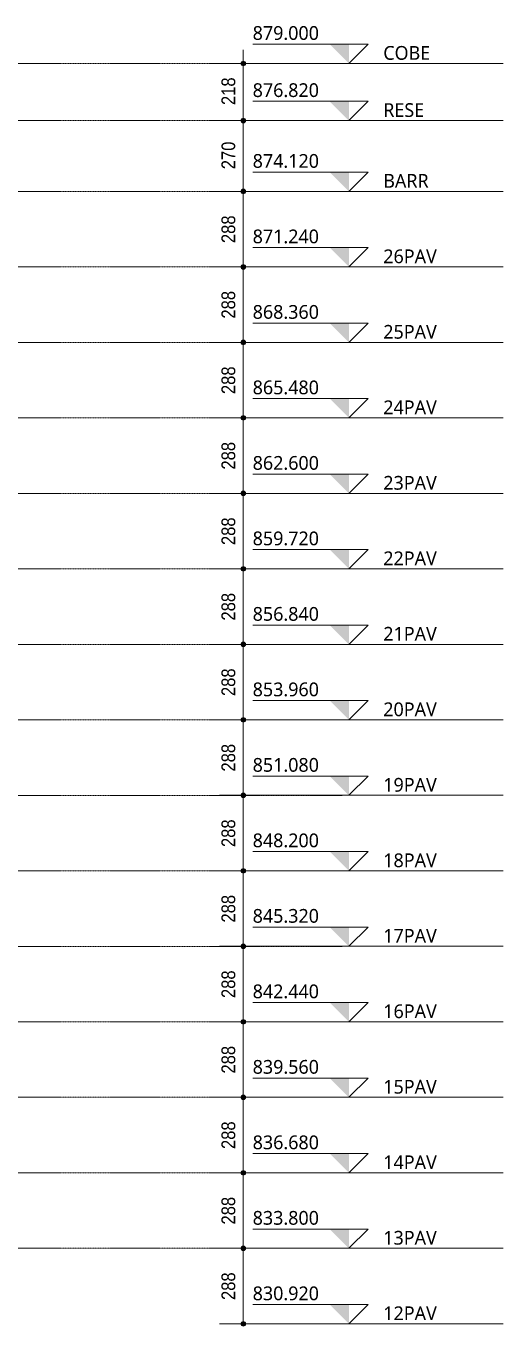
# Model space of a CAD drawing. Extents: x -2131 to 52870, y -3196 to 88043.
# Drawn here: x 38298 to 40119, y 83102 to 88043 of the extents above; entities that cross this region are included whole.
import ezdxf

# ---------------------------------------------------------------- set-up
doc = ezdxf.new("R2010")
doc.units = 0
doc.linetypes.add('Centro', pattern=[3.175, 0.635, -0.47625, 1.5875, -0.47625])
for name, color, linetype, lineweight in [('A-ANNO-DIMS', 7, 'Continuous', 9), ('A-ANNO-DIMS-350', 7, 'Continuous', 9), ('A-FLOR-LEVL', 7, 'Continuous', 9)]:
    doc.layers.add(name, color=color, linetype=linetype, lineweight=lineweight)
doc.styles.add('Fira Sans_4', font='', dxfattribs={"width": 0.9, "height": 52.5})
doc.styles.add('Gadugi_5', font='gadugi.ttf', dxfattribs={"height": 52.5})
doc.styles.get('Fira Sans_4').set_extended_font_data('Fira Sans')
doc.dimstyles.new('PED_1_5mm_ESQ_4', dxfattribs={"dimscale": 30.48, "dimtxt": 71.608919, "dimasz": 2.296588, "dimexe": 1.722441, "dimexo": 1.722441, "dimgap": 0.344488, "dimtad": 1, "dimdec": 1, "dimrnd": 0.5, "dimdsep": 46, "dimtxsty": 'Fira Sans_4', "dimblk1": 'DOTSMALL', "dimblk2": 'DOTSMALL', "dimsah": 1, "dimcen": 0.09, "dimdle": 1.722441, "dimazin": 0, "dimtfac": 1, "dimtdec": 4, "dimtix": 1, "dimtmove": 0, "dimatfit": 3, "dimfxl": 1, "dimtvp": 1, "dimtolj": 1, "dimtzin": 0, "dimarcsym": 2})

# ---------------------------------------------------------------- blocks, each defined once
blk = doc.blocks.new('Nível - NÍVEL - CORTE ESQUEMÁTICO-903305-CT C 004 - CRT ESQ')
at = {"layer": 'A-FLOR-LEVL'}
blk.add_hatch(color=256, dxfattribs=at).paths.add_polyline_path([(2593.1, 79583.6), (2593.1, 79510.1), (2519.5, 79583.6)], flags=0)
for p, q in [((2227.1, 79583.6), (2666.7, 79583.6)), ((2593.1, 79510.1), (2666.7, 79583.6)), ((2099.3, 79510.1), (3181.6, 79510.1))]:
    blk.add_line(p, q, dxfattribs=at)
blk = doc.blocks.new('DIMBLOCK146-CT C 004 - CRT ESQ')
at = {"layer": 'A-ANNO-DIMS-350', "transparency": 16777216}
h = blk.add_hatch(color=256, dxfattribs=at)
edge = h.paths.add_edge_path(flags=0)
edge.add_arc((39127.2, 87900), 8.75, 0, 360)
h = blk.add_hatch(color=256, dxfattribs=at)
edge = h.paths.add_edge_path(flags=0)
edge.add_arc((39127.2, 87682), 8.75, 0, 360)
for p, q in [((39127.2, 87952.5), (39127.2, 87682)), ((39087.1, 87900), (39179.7, 87900)), ((39127.2, 87900), (39087.1, 87900)), ((39087.1, 87682), (39179.7, 87682)), ((39127.2, 87682), (39087.1, 87682))]:
    blk.add_line(p, q, dxfattribs=at)
for centre in [(39127.2, 87900), (39127.2, 87682)]:
    blk.add_circle(centre, 8.75, dxfattribs=at)
at = {"layer": 'A-ANNO-DIMS-350', "color": 0, "transparency": 16777216, "insert": (39044, 87741.4), "char_height": 52.5, "width": 118.981, "attachment_point": 1, "rotation": 90, "line_spacing_factor": 1.049215, "style": 'Fira Sans_4'}
blk.add_mtext('218', dxfattribs=at)
blk = doc.blocks.new('_DotSmall')
at = {"color": 0, "linetype": 'ByBlock', "const_width": 0.5}
blk.add_lwpolyline([(-0.0625, 0, 1), (0.0625, 0, 1)], format="xyb", close=True, dxfattribs=at)
blk = doc.blocks.new('DIMBLOCK147-CT C 004 - CRT ESQ')
at = {"layer": 'A-ANNO-DIMS-350', "transparency": 16777216}
h = blk.add_hatch(color=256, dxfattribs=at)
edge = h.paths.add_edge_path(flags=0)
edge.add_arc((39127.2, 87682), 8.75, 0, 360)
h = blk.add_hatch(color=256, dxfattribs=at)
edge = h.paths.add_edge_path(flags=0)
edge.add_arc((39127.2, 87412), 8.75, 0, 360)
for p, q in [((39087.1, 87682), (39179.7, 87682)), ((39127.2, 87682), (39087.1, 87682)), ((39127.2, 87682), (39127.2, 87412)), ((39087.1, 87412), (39179.7, 87412)), ((39127.2, 87412), (39087.1, 87412))]:
    blk.add_line(p, q, dxfattribs=at)
for centre in [(39127.2, 87682), (39127.2, 87412)]:
    blk.add_circle(centre, 8.75, dxfattribs=at)
at = {"layer": 'A-ANNO-DIMS-350', "color": 0, "transparency": 16777216, "insert": (39044, 87496.5), "char_height": 52.5, "width": 121.184, "attachment_point": 1, "rotation": 90, "line_spacing_factor": 1.049215, "style": 'Fira Sans_4'}
blk.add_mtext('270', dxfattribs=at)
blk = doc.blocks.new('DIMBLOCK148-CT C 004 - CRT ESQ')
at = {"layer": 'A-ANNO-DIMS-350', "transparency": 16777216}
h = blk.add_hatch(color=256, dxfattribs=at)
edge = h.paths.add_edge_path(flags=0)
edge.add_arc((39127.2, 87412), 8.75, 0, 360)
h = blk.add_hatch(color=256, dxfattribs=at)
edge = h.paths.add_edge_path(flags=0)
edge.add_arc((39127.2, 87124), 8.75, 0, 360)
for p, q in [((39087.1, 87412), (39179.7, 87412)), ((39127.2, 87412), (39087.1, 87412)), ((39127.2, 87412), (39127.2, 87124)), ((39087.1, 87124), (39179.7, 87124)), ((39127.2, 87124), (39087.1, 87124))]:
    blk.add_line(p, q, dxfattribs=at)
for centre in [(39127.2, 87412), (39127.2, 87124)]:
    blk.add_circle(centre, 8.75, dxfattribs=at)
at = {"layer": 'A-ANNO-DIMS-350', "color": 0, "transparency": 16777216, "insert": (39044, 87214.8), "char_height": 52.5, "width": 127.794, "attachment_point": 1, "rotation": 90, "line_spacing_factor": 1.049215, "style": 'Fira Sans_4'}
blk.add_mtext('288', dxfattribs=at)
blk = doc.blocks.new('DIMBLOCK149-CT C 004 - CRT ESQ')
at = {"layer": 'A-ANNO-DIMS-350', "transparency": 16777216}
h = blk.add_hatch(color=256, dxfattribs=at)
edge = h.paths.add_edge_path(flags=0)
edge.add_arc((39127.2, 87124), 8.75, 0, 360)
h = blk.add_hatch(color=256, dxfattribs=at)
edge = h.paths.add_edge_path(flags=0)
edge.add_arc((39127.2, 86836), 8.75, 0, 360)
for p, q in [((39087.1, 87124), (39179.7, 87124)), ((39127.2, 87124), (39087.1, 87124)), ((39127.2, 87124), (39127.2, 86836)), ((39087.1, 86836), (39179.7, 86836)), ((39127.2, 86836), (39087.1, 86836))]:
    blk.add_line(p, q, dxfattribs=at)
for centre in [(39127.2, 87124), (39127.2, 86836)]:
    blk.add_circle(centre, 8.75, dxfattribs=at)
at = {"layer": 'A-ANNO-DIMS-350', "color": 0, "transparency": 16777216, "insert": (39044, 86926.8), "char_height": 52.5, "width": 127.794, "attachment_point": 1, "rotation": 90, "line_spacing_factor": 1.049215, "style": 'Fira Sans_4'}
blk.add_mtext('288', dxfattribs=at)
blk = doc.blocks.new('DIMBLOCK150-CT C 004 - CRT ESQ')
at = {"layer": 'A-ANNO-DIMS-350', "transparency": 16777216}
h = blk.add_hatch(color=256, dxfattribs=at)
edge = h.paths.add_edge_path(flags=0)
edge.add_arc((39127.2, 86836), 8.75, 0, 360)
h = blk.add_hatch(color=256, dxfattribs=at)
edge = h.paths.add_edge_path(flags=0)
edge.add_arc((39127.2, 86548), 8.75, 0, 360)
for p, q in [((39087.1, 86836), (39179.7, 86836)), ((39127.2, 86836), (39087.1, 86836)), ((39127.2, 86836), (39127.2, 86548)), ((39087.1, 86548), (39179.7, 86548)), ((39127.2, 86548), (39087.1, 86548))]:
    blk.add_line(p, q, dxfattribs=at)
for centre in [(39127.2, 86836), (39127.2, 86548)]:
    blk.add_circle(centre, 8.75, dxfattribs=at)
at = {"layer": 'A-ANNO-DIMS-350', "color": 0, "transparency": 16777216, "insert": (39044, 86638.8), "char_height": 52.5, "width": 127.794, "attachment_point": 1, "rotation": 90, "line_spacing_factor": 1.049215, "style": 'Fira Sans_4'}
blk.add_mtext('288', dxfattribs=at)
blk = doc.blocks.new('DIMBLOCK151-CT C 004 - CRT ESQ')
at = {"layer": 'A-ANNO-DIMS-350', "transparency": 16777216}
h = blk.add_hatch(color=256, dxfattribs=at)
edge = h.paths.add_edge_path(flags=0)
edge.add_arc((39127.2, 86548), 8.75, 0, 360)
h = blk.add_hatch(color=256, dxfattribs=at)
edge = h.paths.add_edge_path(flags=0)
edge.add_arc((39127.2, 86260), 8.75, 0, 360)
for p, q in [((39087.1, 86548), (39179.7, 86548)), ((39127.2, 86548), (39087.1, 86548)), ((39127.2, 86548), (39127.2, 86260)), ((39087.1, 86260), (39179.7, 86260)), ((39127.2, 86260), (39087.1, 86260))]:
    blk.add_line(p, q, dxfattribs=at)
for centre in [(39127.2, 86548), (39127.2, 86260)]:
    blk.add_circle(centre, 8.75, dxfattribs=at)
at = {"layer": 'A-ANNO-DIMS-350', "color": 0, "transparency": 16777216, "insert": (39044, 86350.8), "char_height": 52.5, "width": 127.794, "attachment_point": 1, "rotation": 90, "line_spacing_factor": 1.049215, "style": 'Fira Sans_4'}
blk.add_mtext('288', dxfattribs=at)
blk = doc.blocks.new('DIMBLOCK152-CT C 004 - CRT ESQ')
at = {"layer": 'A-ANNO-DIMS-350', "transparency": 16777216}
h = blk.add_hatch(color=256, dxfattribs=at)
edge = h.paths.add_edge_path(flags=0)
edge.add_arc((39127.2, 86260), 8.75, 0, 360)
h = blk.add_hatch(color=256, dxfattribs=at)
edge = h.paths.add_edge_path(flags=0)
edge.add_arc((39127.2, 85972), 8.75, 0, 360)
for p, q in [((39087.1, 86260), (39179.7, 86260)), ((39127.2, 86260), (39087.1, 86260)), ((39127.2, 86260), (39127.2, 85972)), ((39087.1, 85972), (39179.7, 85972)), ((39127.2, 85972), (39087.1, 85972))]:
    blk.add_line(p, q, dxfattribs=at)
for centre in [(39127.2, 86260), (39127.2, 85972)]:
    blk.add_circle(centre, 8.75, dxfattribs=at)
at = {"layer": 'A-ANNO-DIMS-350', "color": 0, "transparency": 16777216, "insert": (39044, 86062.8), "char_height": 52.5, "width": 127.794, "attachment_point": 1, "rotation": 90, "line_spacing_factor": 1.049215, "style": 'Fira Sans_4'}
blk.add_mtext('288', dxfattribs=at)
blk = doc.blocks.new('DIMBLOCK153-CT C 004 - CRT ESQ')
at = {"layer": 'A-ANNO-DIMS-350', "transparency": 16777216}
h = blk.add_hatch(color=256, dxfattribs=at)
edge = h.paths.add_edge_path(flags=0)
edge.add_arc((39127.2, 85972), 8.75, 0, 360)
h = blk.add_hatch(color=256, dxfattribs=at)
edge = h.paths.add_edge_path(flags=0)
edge.add_arc((39127.2, 85684), 8.75, 0, 360)
for p, q in [((39087.1, 85972), (39179.7, 85972)), ((39127.2, 85972), (39087.1, 85972)), ((39127.2, 85972), (39127.2, 85684)), ((39087.1, 85684), (39179.7, 85684)), ((39127.2, 85684), (39087.1, 85684))]:
    blk.add_line(p, q, dxfattribs=at)
for centre in [(39127.2, 85972), (39127.2, 85684)]:
    blk.add_circle(centre, 8.75, dxfattribs=at)
at = {"layer": 'A-ANNO-DIMS-350', "color": 0, "transparency": 16777216, "insert": (39044, 85774.8), "char_height": 52.5, "width": 127.794, "attachment_point": 1, "rotation": 90, "line_spacing_factor": 1.049215, "style": 'Fira Sans_4'}
blk.add_mtext('288', dxfattribs=at)
blk = doc.blocks.new('DIMBLOCK154-CT C 004 - CRT ESQ')
at = {"layer": 'A-ANNO-DIMS-350', "transparency": 16777216}
h = blk.add_hatch(color=256, dxfattribs=at)
edge = h.paths.add_edge_path(flags=0)
edge.add_arc((39127.2, 85684), 8.75, 0, 360)
h = blk.add_hatch(color=256, dxfattribs=at)
edge = h.paths.add_edge_path(flags=0)
edge.add_arc((39127.2, 85396), 8.75, 0, 360)
for p, q in [((39087.1, 85684), (39179.7, 85684)), ((39127.2, 85684), (39087.1, 85684)), ((39127.2, 85684), (39127.2, 85396)), ((39087.1, 85396), (39179.7, 85396)), ((39127.2, 85396), (39087.1, 85396))]:
    blk.add_line(p, q, dxfattribs=at)
for centre in [(39127.2, 85684), (39127.2, 85396)]:
    blk.add_circle(centre, 8.75, dxfattribs=at)
at = {"layer": 'A-ANNO-DIMS-350', "color": 0, "transparency": 16777216, "insert": (39044, 85486.8), "char_height": 52.5, "width": 127.794, "attachment_point": 1, "rotation": 90, "line_spacing_factor": 1.049215, "style": 'Fira Sans_4'}
blk.add_mtext('288', dxfattribs=at)
blk = doc.blocks.new('DIMBLOCK155-CT C 004 - CRT ESQ')
at = {"layer": 'A-ANNO-DIMS-350', "transparency": 16777216}
h = blk.add_hatch(color=256, dxfattribs=at)
edge = h.paths.add_edge_path(flags=0)
edge.add_arc((39127.2, 85396), 8.75, 0, 360)
h = blk.add_hatch(color=256, dxfattribs=at)
edge = h.paths.add_edge_path(flags=0)
edge.add_arc((39127.2, 85108), 8.75, 0, 360)
for p, q in [((39087.1, 85396), (39179.7, 85396)), ((39127.2, 85396), (39087.1, 85396)), ((39127.2, 85396), (39127.2, 85108)), ((39087.1, 85108), (39179.7, 85108)), ((39127.2, 85108), (39087.1, 85108))]:
    blk.add_line(p, q, dxfattribs=at)
for centre in [(39127.2, 85396), (39127.2, 85108)]:
    blk.add_circle(centre, 8.75, dxfattribs=at)
at = {"layer": 'A-ANNO-DIMS-350', "color": 0, "transparency": 16777216, "insert": (39044, 85198.8), "char_height": 52.5, "width": 127.794, "attachment_point": 1, "rotation": 90, "line_spacing_factor": 1.049215, "style": 'Fira Sans_4'}
blk.add_mtext('288', dxfattribs=at)
blk = doc.blocks.new('DIMBLOCK156-CT C 004 - CRT ESQ')
at = {"layer": 'A-ANNO-DIMS-350', "transparency": 16777216}
h = blk.add_hatch(color=256, dxfattribs=at)
edge = h.paths.add_edge_path(flags=0)
edge.add_arc((39127.2, 85108), 8.75, 0, 360)
h = blk.add_hatch(color=256, dxfattribs=at)
edge = h.paths.add_edge_path(flags=0)
edge.add_arc((39127.2, 84820), 8.75, 0, 360)
for p, q in [((39087.1, 85108), (39179.7, 85108)), ((39127.2, 85108), (39087.1, 85108)), ((39127.2, 85108), (39127.2, 84820)), ((39087.1, 84820), (39179.7, 84820)), ((39127.2, 84820), (39087.1, 84820))]:
    blk.add_line(p, q, dxfattribs=at)
for centre in [(39127.2, 85108), (39127.2, 84820)]:
    blk.add_circle(centre, 8.75, dxfattribs=at)
at = {"layer": 'A-ANNO-DIMS-350', "color": 0, "transparency": 16777216, "insert": (39044, 84910.8), "char_height": 52.5, "width": 127.794, "attachment_point": 1, "rotation": 90, "line_spacing_factor": 1.049215, "style": 'Fira Sans_4'}
blk.add_mtext('288', dxfattribs=at)
blk = doc.blocks.new('DIMBLOCK157-CT C 004 - CRT ESQ')
at = {"layer": 'A-ANNO-DIMS-350', "transparency": 16777216}
h = blk.add_hatch(color=256, dxfattribs=at)
edge = h.paths.add_edge_path(flags=0)
edge.add_arc((39127.2, 84820), 8.75, 0, 360)
h = blk.add_hatch(color=256, dxfattribs=at)
edge = h.paths.add_edge_path(flags=0)
edge.add_arc((39127.2, 84532), 8.75, 0, 360)
for p, q in [((39087.1, 84820), (39179.7, 84820)), ((39127.2, 84820), (39087.1, 84820)), ((39127.2, 84820), (39127.2, 84532)), ((39087.1, 84532), (39179.7, 84532)), ((39127.2, 84532), (39087.1, 84532))]:
    blk.add_line(p, q, dxfattribs=at)
for centre in [(39127.2, 84820), (39127.2, 84532)]:
    blk.add_circle(centre, 8.75, dxfattribs=at)
at = {"layer": 'A-ANNO-DIMS-350', "color": 0, "transparency": 16777216, "insert": (39044, 84622.8), "char_height": 52.5, "width": 127.794, "attachment_point": 1, "rotation": 90, "line_spacing_factor": 1.049215, "style": 'Fira Sans_4'}
blk.add_mtext('288', dxfattribs=at)
blk = doc.blocks.new('DIMBLOCK158-CT C 004 - CRT ESQ')
at = {"layer": 'A-ANNO-DIMS-350', "transparency": 16777216}
h = blk.add_hatch(color=256, dxfattribs=at)
edge = h.paths.add_edge_path(flags=0)
edge.add_arc((39127.2, 84532), 8.75, 0, 360)
h = blk.add_hatch(color=256, dxfattribs=at)
edge = h.paths.add_edge_path(flags=0)
edge.add_arc((39127.2, 84244), 8.75, 0, 360)
for p, q in [((39087.1, 84532), (39179.7, 84532)), ((39127.2, 84532), (39087.1, 84532)), ((39127.2, 84532), (39127.2, 84244)), ((39087.1, 84244), (39179.7, 84244)), ((39127.2, 84244), (39087.1, 84244))]:
    blk.add_line(p, q, dxfattribs=at)
for centre in [(39127.2, 84532), (39127.2, 84244)]:
    blk.add_circle(centre, 8.75, dxfattribs=at)
at = {"layer": 'A-ANNO-DIMS-350', "color": 0, "transparency": 16777216, "insert": (39044, 84334.8), "char_height": 52.5, "width": 127.794, "attachment_point": 1, "rotation": 90, "line_spacing_factor": 1.049215, "style": 'Fira Sans_4'}
blk.add_mtext('288', dxfattribs=at)
blk = doc.blocks.new('DIMBLOCK159-CT C 004 - CRT ESQ')
at = {"layer": 'A-ANNO-DIMS-350', "transparency": 16777216}
h = blk.add_hatch(color=256, dxfattribs=at)
edge = h.paths.add_edge_path(flags=0)
edge.add_arc((39127.2, 84244), 8.75, 0, 360)
h = blk.add_hatch(color=256, dxfattribs=at)
edge = h.paths.add_edge_path(flags=0)
edge.add_arc((39127.2, 83956), 8.75, 0, 360)
for p, q in [((39087.1, 84244), (39179.7, 84244)), ((39127.2, 84244), (39087.1, 84244)), ((39127.2, 84244), (39127.2, 83956)), ((39087.1, 83956), (39179.7, 83956)), ((39127.2, 83956), (39087.1, 83956))]:
    blk.add_line(p, q, dxfattribs=at)
for centre in [(39127.2, 84244), (39127.2, 83956)]:
    blk.add_circle(centre, 8.75, dxfattribs=at)
at = {"layer": 'A-ANNO-DIMS-350', "color": 0, "transparency": 16777216, "insert": (39044, 84046.8), "char_height": 52.5, "width": 127.794, "attachment_point": 1, "rotation": 90, "line_spacing_factor": 1.049215, "style": 'Fira Sans_4'}
blk.add_mtext('288', dxfattribs=at)
blk = doc.blocks.new('DIMBLOCK160-CT C 004 - CRT ESQ')
at = {"layer": 'A-ANNO-DIMS-350', "transparency": 16777216}
h = blk.add_hatch(color=256, dxfattribs=at)
edge = h.paths.add_edge_path(flags=0)
edge.add_arc((39127.2, 83956), 8.75, 0, 360)
h = blk.add_hatch(color=256, dxfattribs=at)
edge = h.paths.add_edge_path(flags=0)
edge.add_arc((39127.2, 83668), 8.75, 0, 360)
for p, q in [((39087.1, 83956), (39179.7, 83956)), ((39127.2, 83956), (39087.1, 83956)), ((39127.2, 83956), (39127.2, 83668)), ((39087.1, 83668), (39179.7, 83668)), ((39127.2, 83668), (39087.1, 83668))]:
    blk.add_line(p, q, dxfattribs=at)
for centre in [(39127.2, 83956), (39127.2, 83668)]:
    blk.add_circle(centre, 8.75, dxfattribs=at)
at = {"layer": 'A-ANNO-DIMS-350', "color": 0, "transparency": 16777216, "insert": (39044, 83758.8), "char_height": 52.5, "width": 127.794, "attachment_point": 1, "rotation": 90, "line_spacing_factor": 1.049215, "style": 'Fira Sans_4'}
blk.add_mtext('288', dxfattribs=at)
blk = doc.blocks.new('DIMBLOCK161-CT C 004 - CRT ESQ')
at = {"layer": 'A-ANNO-DIMS-350', "transparency": 16777216}
h = blk.add_hatch(color=256, dxfattribs=at)
edge = h.paths.add_edge_path(flags=0)
edge.add_arc((39127.2, 83668), 8.75, 0, 360)
h = blk.add_hatch(color=256, dxfattribs=at)
edge = h.paths.add_edge_path(flags=0)
edge.add_arc((39127.2, 83380), 8.75, 0, 360)
for p, q in [((39087.1, 83668), (39179.7, 83668)), ((39127.2, 83668), (39087.1, 83668)), ((39127.2, 83668), (39127.2, 83380)), ((39087.1, 83380), (39179.7, 83380)), ((39127.2, 83380), (39087.1, 83380))]:
    blk.add_line(p, q, dxfattribs=at)
for centre in [(39127.2, 83668), (39127.2, 83380)]:
    blk.add_circle(centre, 8.75, dxfattribs=at)
at = {"layer": 'A-ANNO-DIMS-350', "color": 0, "transparency": 16777216, "insert": (39044, 83470.8), "char_height": 52.5, "width": 127.794, "attachment_point": 1, "rotation": 90, "line_spacing_factor": 1.049215, "style": 'Fira Sans_4'}
blk.add_mtext('288', dxfattribs=at)
blk = doc.blocks.new('DIMBLOCK162-CT C 004 - CRT ESQ')
at = {"layer": 'A-ANNO-DIMS-350', "transparency": 16777216}
h = blk.add_hatch(color=256, dxfattribs=at)
edge = h.paths.add_edge_path(flags=0)
edge.add_arc((39127.2, 83380), 8.75, 0, 360)
h = blk.add_hatch(color=256, dxfattribs=at)
edge = h.paths.add_edge_path(flags=0)
edge.add_arc((39127.2, 83092), 8.75, 0, 360)
for p, q in [((39087.1, 83380), (39179.7, 83380)), ((39127.2, 83380), (39087.1, 83380)), ((39127.2, 83380), (39127.2, 83092)), ((39087.1, 83092), (39179.7, 83092)), ((39127.2, 83092), (39087.1, 83092))]:
    blk.add_line(p, q, dxfattribs=at)
for centre in [(39127.2, 83380), (39127.2, 83092)]:
    blk.add_circle(centre, 8.75, dxfattribs=at)
at = {"layer": 'A-ANNO-DIMS-350', "color": 0, "transparency": 16777216, "insert": (39044, 83182.8), "char_height": 52.5, "width": 127.794, "attachment_point": 1, "rotation": 90, "line_spacing_factor": 1.049215, "style": 'Fira Sans_4'}
blk.add_mtext('288', dxfattribs=at)

msp = doc.modelspace()

# ---------------------------------------------------------------- linework, layer by layer
at = {"layer": 'A-FLOR-LEVL', "linetype": 'Centro'}
for p, q in [((34691.966, 87900.004), (39504.639, 87900.004)), ((34691.966, 87682), (39504.639, 87682)), ((34691.966, 87412.004), (39504.639, 87412.004)), ((34691.966, 87124), (39504.639, 87124)), ((34691.966, 86836), (39504.639, 86836)), ((34691.966, 86548), (39504.639, 86548)), ((34691.966, 86260), (39504.639, 86260)), ((34691.966, 85972), (39504.639, 85972)), ((34691.966, 85684), (39504.639, 85684)), ((34691.966, 85396), (39504.639, 85396)), ((34691.966, 85108), (39504.639, 85108)), ((34691.966, 84820), (39504.639, 84820)), ((34691.966, 84532), (39504.639, 84532)), ((34691.966, 84244), (39504.639, 84244)), ((34691.966, 83956), (39504.639, 83956)), ((34691.966, 83668.001), (39504.639, 83668.001)), ((34691.966, 83380.001), (39504.639, 83380.001))]:
    msp.add_line(p, q, dxfattribs=at)

# ---------------------------------------------------------------- block references
at = {"layer": 'A-FLOR-LEVL'}
for p in [(36937.269, 8390), (36937.269, 8171.996), (36937.269, 7902), (36937.269, 7613.996), (36937.269, 7325.996), (36937.269, 7037.996), (36937.269, 6749.996), (36937.269, 6461.996), (36937.269, 6173.996), (36937.269, 5885.996), (36937.269, 5597.996), (36937.269, 5309.996), (36937.269, 5021.996), (36937.269, 4733.996), (36937.269, 4445.996), (36937.269, 4157.997), (36937.269, 3869.997), (36937.269, 3581.997)]:
    msp.add_blockref('Nível - NÍVEL - CORTE ESQUEMÁTICO-903305-CT C 004 - CRT ESQ', p, dxfattribs=at)

# ---------------------------------------------------------------- texts
at = {"layer": 'A-FLOR-LEVL', "char_height": 52.5, "attachment_point": 1, "style": 'Gadugi_5'}
for s, insert, width in [('879.000', (39163.069, 88042.501), 305.84378), ('COBE', (39661.549, 87966.541), 218.86069), ('876.820', (39163.069, 87824.497), 305.84378), ('RESE', (39661.549, 87748.537), 190.80162), ('874.120', (39163.069, 87554.501), 305.84378), ('BARR', (39661.549, 87478.541), 216.05478), ('871.240', (39163.069, 87266.497), 305.84378), ('26PAV', (39661.549, 87190.537), 260.94928), ('868.360', (39163.069, 86978.497), 305.84378), ('25PAV', (39661.549, 86902.537), 260.94928), ('865.480', (39163.069, 86690.497), 305.84378), ('24PAV', (39661.549, 86614.537), 260.94928), ('862.600', (39163.069, 86402.497), 305.84378), ('23PAV', (39661.549, 86326.537), 260.94928), ('859.720', (39163.069, 86114.497), 305.84378), ('22PAV', (39661.549, 86038.537), 260.94928), ('856.840', (39163.069, 85826.497), 305.84378), ('21PAV', (39661.549, 85750.537), 260.94928), ('853.960', (39163.069, 85538.497), 305.84378), ('20PAV', (39661.549, 85462.537), 260.94928), ('851.080', (39163.069, 85250.497), 305.84378), ('19PAV', (39661.549, 85174.537), 260.94928), ('848.200', (39163.069, 84962.497), 305.84378), ('18PAV', (39661.549, 84886.537), 260.94928), ('845.320', (39163.069, 84674.497), 305.84378), ('17PAV', (39661.549, 84598.537), 260.94928), ('842.440', (39163.069, 84386.497), 305.84378), ('16PAV', (39661.549, 84310.537), 260.94928), ('839.560', (39163.069, 84098.497), 305.84378), ('15PAV', (39661.549, 84022.537), 260.94928), ('836.680', (39163.069, 83810.498), 305.84378), ('14PAV', (39661.549, 83734.538), 260.94928), ('833.800', (39163.069, 83522.498), 305.84378), ('13PAV', (39661.549, 83446.538), 260.94928), ('830.920', (39163.069, 83234.498), 305.84378), ('12PAV', (39661.549, 83158.538), 260.94928)]:
    msp.add_mtext(s, dxfattribs=dict(at, insert=insert, width=width))

# ---------------------------------------------------------------- dimensions: what is measured, and where the dimension line sits
at = {"layer": 'A-ANNO-DIMS'}
for base, p1, p2, override, picture, middle in [((39127.186, 87682), (39139.56, 87900.004), (39139.56, 87682), {"dimpost": '<>', "dimfxl": 218.004}, 'DIMBLOCK146-CT C 004 - CRT ESQ', (39089.978, 87791.002)), ((39127.186, 87412.004), (39139.56, 87682), (39139.56, 87412.004), {"dimpost": '<>', "dimfxl": 269.996}, 'DIMBLOCK147-CT C 004 - CRT ESQ', (39089.978, 87547.002)), ((39127.186, 87124), (39139.56, 87412.004), (39139.56, 87124), {"dimpost": '<>', "dimfxl": 288.004}, 'DIMBLOCK148-CT C 004 - CRT ESQ', (39089.978, 87268.002)), ((39127.186, 86836), (39139.56, 87124), (39139.56, 86836), {"dimpost": '<>', "dimfxl": 288}, 'DIMBLOCK149-CT C 004 - CRT ESQ', (39089.978, 86980)), ((39127.186, 86548), (39139.56, 86836), (39139.56, 86548), {"dimpost": '<>', "dimfxl": 288}, 'DIMBLOCK150-CT C 004 - CRT ESQ', (39089.978, 86692)), ((39127.186, 86260), (39139.56, 86548), (39139.56, 86260), {"dimpost": '<>', "dimfxl": 288}, 'DIMBLOCK151-CT C 004 - CRT ESQ', (39089.978, 86404)), ((39127.186, 85972), (39139.56, 86260), (39139.56, 85972), {"dimpost": '<>', "dimfxl": 288}, 'DIMBLOCK152-CT C 004 - CRT ESQ', (39089.978, 86116)), ((39127.186, 85684), (39139.56, 85972), (39139.56, 85684), {"dimpost": '<>', "dimfxl": 288}, 'DIMBLOCK153-CT C 004 - CRT ESQ', (39089.978, 85828)), ((39127.186, 85396), (39139.56, 85684), (39139.56, 85396), {"dimpost": '<>', "dimfxl": 288}, 'DIMBLOCK154-CT C 004 - CRT ESQ', (39089.978, 85540)), ((39127.186, 85108), (39139.56, 85396), (39139.56, 85108), {"dimpost": '<>', "dimfxl": 288}, 'DIMBLOCK155-CT C 004 - CRT ESQ', (39089.978, 85252)), ((39127.186, 84820), (39139.56, 85108), (39139.56, 84820), {"dimpost": '<>', "dimfxl": 288}, 'DIMBLOCK156-CT C 004 - CRT ESQ', (39089.978, 84964)), ((39127.186, 84532), (39139.56, 84820), (39139.56, 84532), {"dimpost": '<>', "dimfxl": 288}, 'DIMBLOCK157-CT C 004 - CRT ESQ', (39089.978, 84676)), ((39127.186, 84244), (39139.56, 84532), (39139.56, 84244), {"dimpost": '<>', "dimfxl": 288}, 'DIMBLOCK158-CT C 004 - CRT ESQ', (39089.978, 84388)), ((39127.186, 83956), (39139.56, 84244), (39139.56, 83956), {"dimpost": '<>', "dimfxl": 288}, 'DIMBLOCK159-CT C 004 - CRT ESQ', (39089.978, 84100)), ((39127.186, 83668.001), (39139.56, 83956), (39139.56, 83668.001), {"dimpost": '<>', "dimfxl": 287.999}, 'DIMBLOCK160-CT C 004 - CRT ESQ', (39089.978, 83812)), ((39127.186, 83380.001), (39139.56, 83668.001), (39139.56, 83380.001), {"dimpost": '<>', "dimfxl": 288}, 'DIMBLOCK161-CT C 004 - CRT ESQ', (39089.978, 83524.001)), ((39127.186, 83092.001), (39139.56, 83380.001), (39139.56, 83092.001), {"dimpost": '<>', "dimfxl": 288}, 'DIMBLOCK162-CT C 004 - CRT ESQ', (39089.978, 83236.001))]:
    dim = msp.add_linear_dim(base=base, p1=p1, p2=p2, angle=90, dimstyle='PED_1_5mm_ESQ_4', override=override, dxfattribs=at)
    dim.commit()
    dim.dimension.update_dxf_attribs({"geometry": picture, "text_midpoint": middle})

doc.saveas('drawing.dxf')
